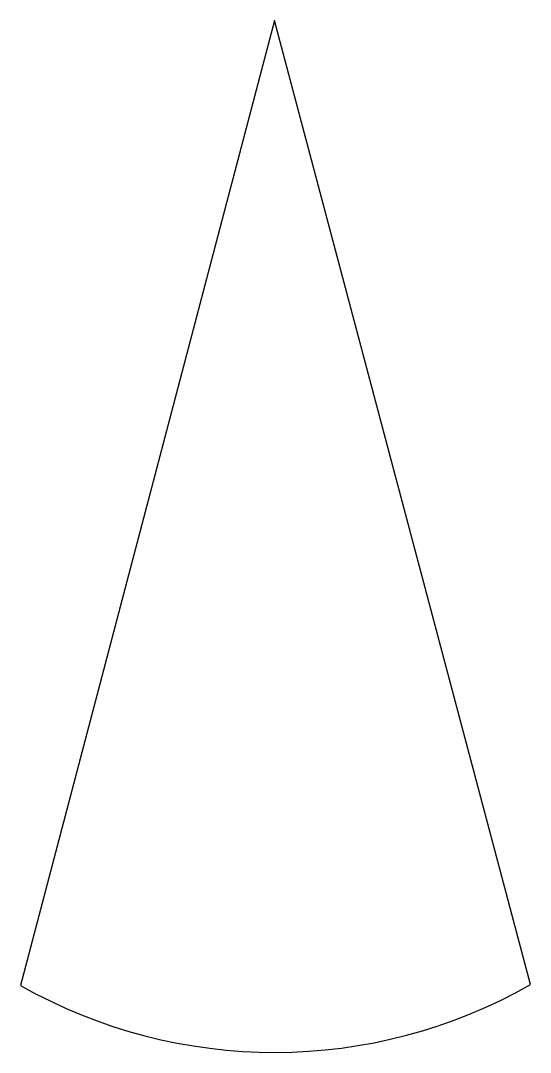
# Model space of a CAD drawing. Header units: millimetres. Extents: x -0.49 to 0.5, y -1 to 1.
import ezdxf

# ---------------------------------------------------------------- set-up
doc = ezdxf.new("R2010")
doc.units = ezdxf.units.MM

msp = doc.modelspace()

# ---------------------------------------------------------------- linework, layer by layer
msp.add_lwpolyline([(0.4957, -0.8685), (0, 1), (-0.4921, -0.8706, 0.264177)], format="xyb", close=True)

doc.saveas('drawing.dxf')
